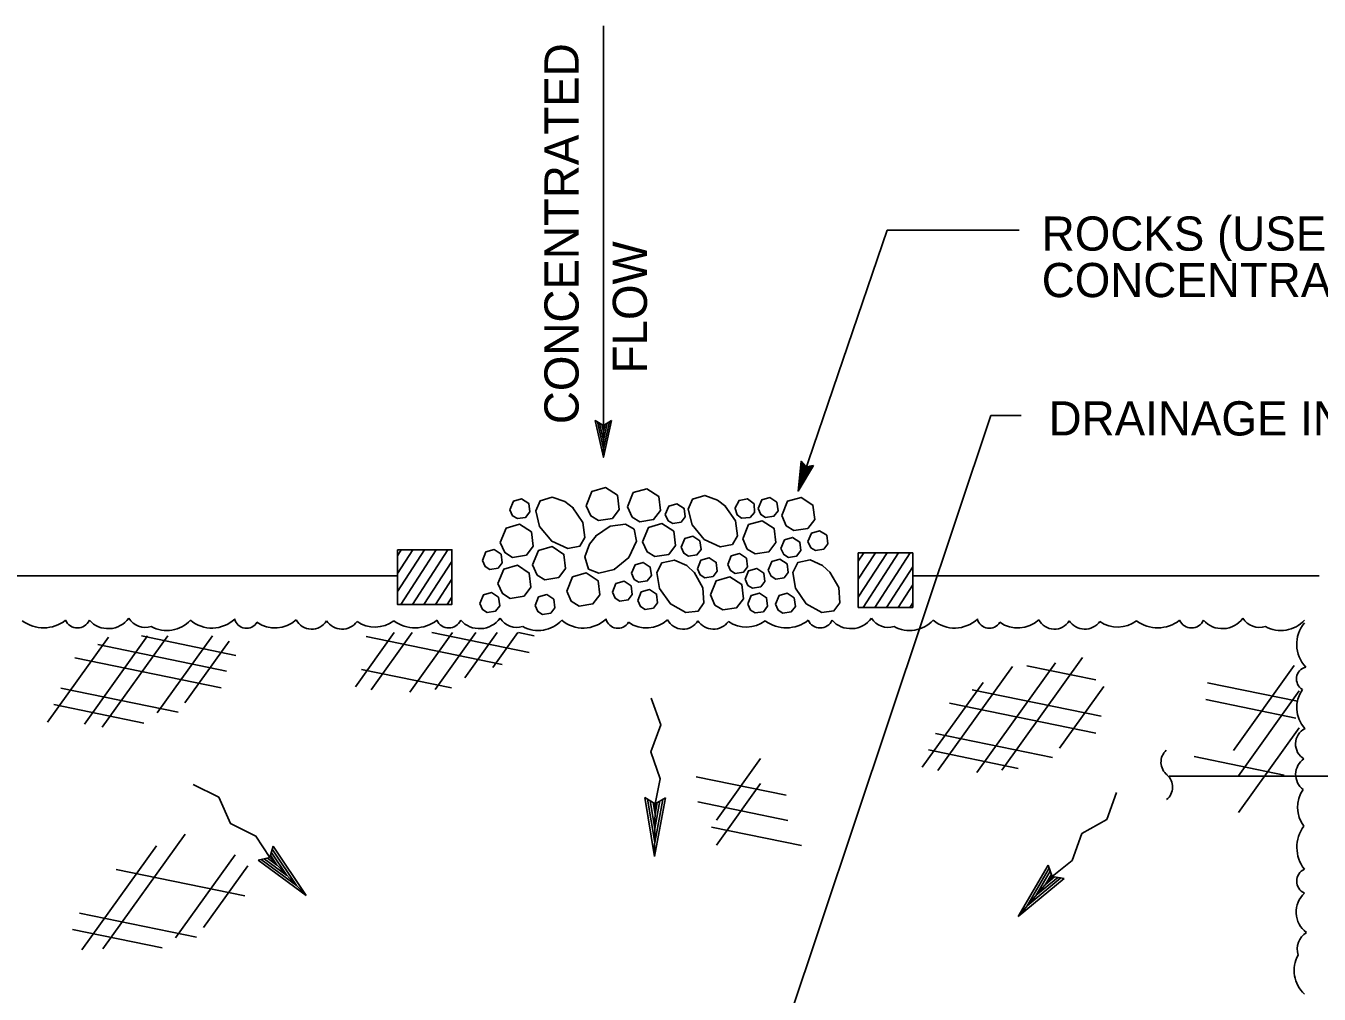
# Model space of a CAD drawing. Extents: x -894 to 866, y -476 to 714.
# Drawn here: x -652.6 to -387.9, y -6 to 192.3 of the extents above; entities that cross this region are included whole.
import ezdxf

# ---------------------------------------------------------------- set-up
doc = ezdxf.new("R2010")
doc.units = 0
for name, color, linetype in [('1 Control', 7, 'Continuous'), ('56 Stage 3 Anno', 7, 'Continuous'), ('57 Undefined', 7, 'Continuous'), ('60 Nongeo Data', 7, 'Continuous')]:
    doc.layers.add(name, color=color, linetype=linetype)

msp = doc.modelspace()

# ---------------------------------------------------------------- linework, layer by layer
at = {"layer": '1 Control'}
for p, q in [((-571.03, 85.02), (-576.59, 76.46)), ((-573.42, 85.02), (-576.59, 80.14)), ((-575.8, 85.02), (-576.59, 83.81)), ((-568.65, 85.02), (-575.9, 73.84)), ((-566.26, 85.02), (-573.52, 73.84)), ((-565.41, 82.65), (-571.14, 73.84)), ((-476.34, 84.4), (-482.23, 75.32)), ((-478.73, 84.4), (-482.23, 79)), ((-481.11, 84.4), (-482.23, 82.67)), ((-473.96, 84.4), (-481.22, 73.22)), ((-471.57, 84.4), (-478.83, 73.22)), ((-471.06, 81.51), (-476.45, 73.22)), ((-565.41, 78.98), (-568.75, 73.84)), ((-471.06, 77.84), (-474.06, 73.22)), ((-565.41, 75.31), (-566.37, 73.84)), ((-471.06, 74.17), (-471.68, 73.22))]:
    msp.add_line(p, q, dxfattribs=at)
for points in [[(-576.59, 85.02), (-565.41, 85.02), (-565.41, 73.84), (-576.59, 73.84)], [(-482.23, 84.4), (-471.06, 84.4), (-471.06, 73.22), (-482.23, 73.22)]]:
    msp.add_lwpolyline(points, close=True, dxfattribs=at)
at = {"layer": '56 Stage 3 Anno'}
for p, q in [((-523.91, 22.23), (-525.93, 34.27)), ((-525.93, 34.27), (-523.82, 33.02)), ((-523.89, 25.11), (-525.37, 33.94)), ((-523.86, 27.96), (-524.8, 33.6)), ((-523.84, 30.88), (-524.23, 33.27)), ((-521.68, 34.23), (-523.91, 22.23)), ((-522.25, 33.91), (-523.89, 25.11)), ((-522.82, 33.58), (-523.86, 27.96)), ((-523.39, 33.26), (-523.84, 30.88)), ((-523.82, 33.02), (-521.68, 34.23)), ((-602.71, 22.01), (-602.03, 24.36)), ((-602.03, 24.36), (-595.26, 14.21)), ((-605.1, 21.43), (-602.71, 22.01)), ((-595.26, 14.21), (-605.1, 21.43)), ((-597.24, 16.28), (-604.46, 21.58)), ((-599.21, 18.35), (-603.82, 21.73)), ((-601.23, 20.46), (-603.18, 21.89)), ((-602.57, 22.47), (-601.23, 20.46)), ((-602.39, 23.1), (-599.21, 18.35)), ((-602.21, 23.74), (-597.24, 16.28)), ((-449.49, 9.89), (-443.36, 20.44)), ((-447.64, 12.08), (-443.14, 19.82)), ((-445.8, 14.26), (-442.92, 19.2)), ((-443.91, 16.49), (-442.7, 18.58)), ((-443.36, 20.44), (-442.53, 18.13)), ((-440.11, 17.7), (-449.49, 9.89)), ((-440.76, 17.81), (-447.64, 12.08)), ((-441.4, 17.93), (-445.8, 14.26)), ((-442.05, 18.04), (-443.91, 16.49)), ((-442.53, 18.13), (-440.11, 17.7))]:
    msp.add_line(p, q, dxfattribs=at)
for points in [[(-524.61, 54.67), (-522.68, 49.15), (-524.71, 43.66), (-522.78, 38.14), (-523.82, 33.02), (-523.91, 22.23)], [(-618.38, 36.96), (-613.14, 34.35), (-610.77, 29), (-605.54, 26.4), (-602.71, 22.01), (-595.26, 14.21)], [(-429.33, 35.3), (-431.36, 29.82), (-436.43, 26.89), (-438.47, 21.4), (-442.53, 18.13), (-449.49, 9.89)]]:
    msp.add_lwpolyline(points, dxfattribs=at)
at = {"layer": '57 Undefined'}
for p, q in [((-534.41, 103.98), (-534.41, 192.33)), ((-494.47, 97.26), (-476.32, 150.49)), ((-476.32, 150.49), (-449.31, 150.49)), ((-536.07, 111.48), (-536.07, 111.48)), ((-532.74, 111.48), (-532.74, 111.48)), ((-502.48, -29.22), (-455.12, 112.53)), ((-455.12, 112.53), (-448.85, 112.53)), ((-534.41, 103.98), (-534.41, 103.98)), ((-493.93, 103.15), (-493.93, 103.15)), ((-491.4, 102.32), (-491.4, 102.32)), ((-494.55, 97.04), (-494.55, 97.04)), ((-418.55, 38.65), (-352.83, 38.65))]:
    msp.add_line(p, q, dxfattribs=at)
for points in [[(-532.74, 111.48), (-534.41, 103.98), (-536.07, 111.48), (-535.63, 111.22), (-534.41, 105.72), (-533.18, 111.22), (-533.62, 110.95), (-534.41, 107.44), (-535.19, 110.95), (-534.74, 110.68), (-534.41, 109.16), (-534.07, 110.69), (-534.41, 110.48), (-536.07, 111.48), (-534.41, 110.48)], [(-491.4, 102.32), (-494.55, 97.04), (-493.93, 103.16), (-493.66, 102.84), (-494.12, 98.36), (-491.8, 102.23), (-492.21, 102.14), (-493.69, 99.66), (-493.39, 102.53), (-493.12, 102.21), (-493.25, 100.97), (-492.61, 102.05), (-492.92, 101.98), (-493.93, 103.16), (-492.92, 101.98)]]:
    msp.add_lwpolyline(points, close=True, dxfattribs=at)
for centre, start, end in [((-416.99, 41.52), 131.7958, 232.6062), ((-421.16, 36.42), 308.6008, 49.4112)]:
    msp.add_arc(centre, 3.27, start, end, dxfattribs=at)
at = {"layer": '60 Nongeo Data'}
for p, q in [((-635.71, 67.14), (-648.18, 49.75)), ((-627.71, 67.39), (-640.66, 49.33)), ((-623.6, 67.39), (-637.01, 48.68)), ((-628.99, 67.39), (-609.63, 63.41)), ((-614.46, 67.39), (-625.77, 51.6)), ((-611.01, 66.33), (-620.06, 53.71)), ((-577.21, 68.07), (-585.17, 56.97)), ((-582.98, 67.26), (-555.1, 61.54)), ((-573.53, 68.07), (-581.95, 56.33)), ((-565.27, 68.07), (-574, 55.9)), ((-569.54, 68.07), (-549.63, 63.99)), ((-560.49, 68.07), (-568.85, 56.42)), ((-556.13, 68.07), (-562.77, 58.82)), ((-551.93, 68.07), (-557.05, 60.93)), ((-551.77, 68.07), (-548.56, 67.42)), ((-637.91, 65.61), (-611.57, 60.2)), ((-642.6, 62.92), (-612.64, 56.77)), ((-450.64, 61.14), (-465.92, 39.83)), ((-441.85, 61.89), (-457.97, 39.41)), ((-436.29, 62.98), (-452.82, 39.92)), ((-447.75, 61.27), (-433.56, 58.36)), ((-392.98, 61.3), (-405.44, 43.91)), ((-583.9, 60.53), (-565.5, 56.75)), ((-645.46, 56.66), (-621.49, 51.74)), ((-456.68, 57.86), (-469.14, 40.48)), ((-458.88, 56.33), (-432.53, 50.92)), ((-431.97, 57.06), (-441.02, 44.43)), ((-410.71, 57.78), (-392.32, 54)), ((-391.95, 56.14), (-404.41, 38.76)), ((-646.9, 53.31), (-628.51, 49.54)), ((-463.56, 53.64), (-433.6, 47.49)), ((-411.06, 54.34), (-392.66, 50.57)), ((-391.95, 48.58), (-404.41, 31.2)), ((-466.42, 47.39), (-442.45, 42.47)), ((-467.87, 44.03), (-449.47, 40.26)), ((-413.47, 42.66), (-395.07, 38.88)), ((-502.21, 42.28), (-511.26, 29.66)), ((-515.38, 38.54), (-496.98, 34.76)), ((-502.21, 37.13), (-511.26, 24.51)), ((-515.04, 33.38), (-496.64, 29.61)), ((-620.03, 26.78), (-636.87, 3.28)), ((-512.28, 28.23), (-493.88, 24.45)), ((-625.89, 24.38), (-641.17, 3.07)), ((-609.8, 22.55), (-621.99, 5.56)), ((-634.13, 19.56), (-607.78, 14.16)), ((-607.22, 20.29), (-616.27, 7.67)), ((-641.67, 10.62), (-617.7, 5.7)), ((-643.12, 7.27), (-624.72, 3.49))]:
    msp.add_line(p, q, dxfattribs=at)
for points in [[(-553.53, 93.24), (-552.82, 94.99), (-551.15, 95.47), (-549.69, 94.52), (-549.47, 92.77), (-550.32, 91.67), (-552.02, 91.41), (-552.98, 91.99), (-553.53, 93.24)], [(-540.68, 93.64), (-538.61, 90.63), (-538.18, 87.54), (-539.22, 85.78), (-541.7, 85.26), (-544.99, 86.81), (-547.46, 89.81), (-548.24, 92.99), (-547.38, 95.07), (-544.87, 95.82), (-542.27, 94.89), (-540.56, 93.52)], [(-537.93, 94.06), (-536.74, 96.97), (-533.95, 97.78), (-531.53, 96.19), (-531.16, 93.28), (-532.57, 91.43), (-535.4, 91), (-537, 91.97), (-537.93, 94.06)], [(-529.48, 93.82), (-528.29, 96.74), (-525.5, 97.54), (-523.08, 95.96), (-522.71, 93.04), (-524.12, 91.2), (-526.95, 90.76), (-528.55, 91.73), (-529.48, 93.82)], [(-509.46, 93.97), (-507.39, 90.97), (-506.96, 87.87), (-508, 86.12), (-510.48, 85.6), (-513.77, 87.15), (-516.24, 90.15), (-517.02, 93.32), (-516.16, 95.41), (-513.66, 96.16), (-511.05, 95.22), (-509.34, 93.86)], [(-507.47, 93.45), (-506.62, 95.14), (-504.91, 95.49), (-503.54, 94.43), (-503.45, 92.67), (-504.38, 91.63), (-506.1, 91.51), (-507.01, 92.16), (-507.46, 93.45)], [(-502.71, 93.48), (-502, 95.23), (-500.33, 95.72), (-498.87, 94.76), (-498.65, 93.02), (-499.5, 91.91), (-501.2, 91.65), (-502.16, 92.23), (-502.71, 93.48)], [(-497.91, 92.04), (-496.72, 94.96), (-493.94, 95.76), (-491.51, 94.18), (-491.15, 91.26), (-492.56, 89.42), (-495.39, 88.98), (-496.99, 89.95), (-497.91, 92.04)], [(-521.73, 92.23), (-521.01, 93.98), (-519.34, 94.46), (-517.89, 93.51), (-517.67, 91.76), (-518.51, 90.65), (-520.21, 90.39), (-521.17, 90.98), (-521.73, 92.23)], [(-555.53, 86.53), (-554.34, 89.45), (-551.56, 90.25), (-549.13, 88.67), (-548.76, 85.75), (-550.18, 83.91), (-553.01, 83.47), (-554.61, 84.44), (-555.53, 86.53)], [(-536, 87.79), (-532.99, 89.86), (-529.9, 90.29), (-528.14, 89.25), (-527.62, 86.77), (-529.18, 83.48), (-532.17, 81.01), (-535.35, 80.23), (-537.44, 81.09), (-538.19, 83.59), (-537.25, 86.2), (-535.88, 87.91)], [(-526.4, 86.68), (-525.2, 89.6), (-522.42, 90.4), (-520, 88.82), (-519.63, 85.9), (-521.04, 84.06), (-523.87, 83.62), (-525.47, 84.59), (-526.39, 86.68)], [(-505.87, 87.26), (-504.68, 90.18), (-501.9, 90.98), (-499.47, 89.4), (-499.11, 86.49), (-500.52, 84.64), (-503.35, 84.21), (-504.95, 85.18), (-505.87, 87.26)], [(-518.47, 85.56), (-517.75, 87.31), (-516.09, 87.79), (-514.63, 86.84), (-514.41, 85.09), (-515.26, 83.99), (-516.96, 83.73), (-517.92, 84.31), (-518.47, 85.56)], [(-498.05, 85.31), (-497.33, 87.06), (-495.66, 87.55), (-494.21, 86.59), (-493.99, 84.85), (-494.84, 83.74), (-496.53, 83.48), (-497.49, 84.06), (-498.05, 85.31)], [(-492.53, 86.71), (-491.81, 88.46), (-490.14, 88.94), (-488.68, 87.99), (-488.47, 86.24), (-489.31, 85.13), (-491.01, 84.87), (-491.97, 85.46), (-492.52, 86.71)], [(-559.16, 82.82), (-558.44, 84.58), (-556.77, 85.06), (-555.32, 84.11), (-555.1, 82.36), (-555.95, 81.25), (-557.64, 80.99), (-558.6, 81.57), (-559.16, 82.83)], [(-548.89, 81.95), (-547.7, 84.86), (-544.92, 85.67), (-542.49, 84.08), (-542.13, 81.17), (-543.54, 79.32), (-546.37, 78.89), (-547.97, 79.86), (-548.89, 81.95)], [(-528.65, 80.22), (-527.93, 81.97), (-526.26, 82.45), (-524.81, 81.5), (-524.59, 79.75), (-525.44, 78.65), (-527.13, 78.38), (-528.09, 78.97), (-528.65, 80.22)], [(-515.84, 80.42), (-514.02, 77.26), (-513.83, 74.14), (-515, 72.47), (-517.51, 72.15), (-520.68, 73.95), (-522.9, 77.13), (-523.44, 80.36), (-522.41, 82.37), (-519.86, 82.92), (-517.34, 81.79), (-515.74, 80.3)], [(-515.15, 81.15), (-514.43, 82.9), (-512.76, 83.38), (-511.31, 82.43), (-511.09, 80.68), (-511.94, 79.57), (-513.63, 79.31), (-514.59, 79.89), (-515.15, 81.15)], [(-508.94, 82.03), (-508.22, 83.78), (-506.55, 84.26), (-505.1, 83.31), (-504.88, 81.56), (-505.72, 80.46), (-507.42, 80.2), (-508.38, 80.78), (-508.94, 82.03)], [(-500.65, 80.86), (-499.93, 82.61), (-498.26, 83.09), (-496.81, 82.14), (-496.59, 80.39), (-497.43, 79.28), (-499.13, 79.02), (-500.09, 79.6), (-500.65, 80.86)], [(-488.04, 80.46), (-486.22, 77.3), (-486.03, 74.18), (-487.2, 72.51), (-489.71, 72.19), (-492.88, 73.99), (-495.1, 77.17), (-495.64, 80.4), (-494.61, 82.41), (-492.06, 82.96), (-489.54, 81.83), (-487.94, 80.33)], [(-664.73, 79.72), (-598.92, 79.72)], [(-598.92, 79.72), (-576.75, 79.72)], [(-555.99, 78.13), (-554.8, 81.05), (-552.02, 81.85), (-549.59, 80.27), (-549.23, 77.36), (-550.64, 75.51), (-553.47, 75.07), (-555.07, 76.05), (-555.99, 78.13)], [(-541.92, 76.56), (-540.72, 79.48), (-537.94, 80.28), (-535.51, 78.69), (-535.15, 75.78), (-536.56, 73.94), (-539.39, 73.5), (-540.99, 74.47), (-541.91, 76.56)], [(-532.18, 81.24), (-532.2, 81.28)], [(-512.49, 75.79), (-511.3, 78.7), (-508.52, 79.51), (-506.09, 77.92), (-505.72, 75.01), (-507.14, 73.16), (-509.97, 72.73), (-511.57, 73.7), (-512.49, 75.79)], [(-505.41, 78.98), (-504.69, 80.73), (-503.02, 81.21), (-501.57, 80.26), (-501.35, 78.51), (-502.2, 77.41), (-503.89, 77.14), (-504.85, 77.73), (-505.41, 78.98)], [(-471.06, 79.72), (-456.24, 79.72)], [(-456.24, 79.72), (-387.88, 79.72)], [(-532.55, 76.35), (-531.83, 78.09), (-530.16, 78.58), (-528.7, 77.63), (-528.49, 75.88), (-529.33, 74.77), (-531.03, 74.51), (-531.99, 75.09), (-532.54, 76.34)], [(-527.36, 74.66), (-526.64, 76.41), (-524.97, 76.89), (-523.52, 75.94), (-523.3, 74.19), (-524.15, 73.08), (-525.85, 72.82), (-526.8, 73.41), (-527.36, 74.66)], [(-559.69, 74.03), (-558.97, 75.78), (-557.3, 76.26), (-555.85, 75.31), (-555.63, 73.57), (-556.47, 72.46), (-558.17, 72.2), (-559.13, 72.78), (-559.69, 74.03)], [(-548.4, 73.62), (-547.68, 75.37), (-546.01, 75.85), (-544.56, 74.9), (-544.34, 73.15), (-545.18, 72.05), (-546.88, 71.79), (-547.84, 72.37), (-548.4, 73.62)], [(-504.85, 73.93), (-504.14, 75.67), (-502.47, 76.16), (-501.01, 75.21), (-500.79, 73.46), (-501.64, 72.35), (-503.34, 72.09), (-504.3, 72.67), (-504.85, 73.92)], [(-499.16, 73.9), (-498.44, 75.65), (-496.77, 76.13), (-495.32, 75.18), (-495.1, 73.43), (-495.95, 72.32), (-497.64, 72.06), (-498.6, 72.65), (-499.16, 73.9)]]:
    msp.add_lwpolyline(points, dxfattribs=at)
for centre, radius, start, end in [((-649.01, 76.34), 7.3, 233.3979, 307.9353), ((-642.08, 71.7), 2.68, 204.5196, 335.4804), ((-635.78, 74.08), 5.21, 222.1292, 323.705), ((-628.16, 73.16), 4.04, 212.3474, 287.3796), ((-623.78, 75.12), 6.63, 241.3634, 316.8458), ((-614.56, 75.8), 6.81, 229.9986, 313.3536), ((-607.47, 71.46), 2.5, 194.0578, 329.3233), ((-601.63, 75.36), 6.36, 234.5002, 312.8354), ((-594.14, 72.31), 3.55, 207.0211, 329.1913), ((-587.9, 72.61), 3.83, 213.6905, 323.3403), ((-581.19, 75.66), 6.46, 235.656, 306.6973), ((-572.98, 76.34), 7.3, 233.3979, 307.9353), ((-566.06, 71.7), 2.68, 204.5196, 335.4804), ((-559.75, 74.08), 5.21, 222.1292, 323.705), ((-552.14, 73.16), 4.04, 212.3474, 287.3796), ((-547.75, 75.12), 6.63, 241.3634, 316.8458), ((-538.54, 75.8), 6.81, 229.9986, 313.3536), ((-531.44, 71.46), 2.5, 194.0578, 329.3233), ((-525.6, 75.36), 6.36, 234.5002, 312.8354), ((-518.11, 72.31), 3.55, 207.0211, 329.1913), ((-511.88, 72.61), 3.83, 213.6905, 323.3403), ((-505.16, 75.66), 6.46, 235.656, 306.6973), ((-496.95, 76.34), 7.3, 233.3979, 307.9353), ((-490.03, 71.7), 2.68, 204.5196, 335.4804), ((-483.73, 74.08), 5.21, 222.1292, 323.705), ((-476.11, 73.16), 4.04, 212.3474, 287.3796), ((-471.73, 75.12), 6.63, 241.3634, 316.8458), ((-462.51, 75.8), 6.81, 229.9986, 313.3536), ((-455.41, 71.46), 2.5, 194.0578, 329.3233), ((-449.57, 75.36), 6.36, 234.5002, 312.8354), ((-442.09, 72.31), 3.55, 207.0211, 329.1913), ((-435.85, 72.61), 3.83, 213.6905, 323.3403), ((-429.13, 75.66), 6.46, 235.656, 306.6973), ((-420.93, 76.34), 7.3, 233.3979, 307.9353), ((-414, 71.7), 2.68, 204.5196, 335.4804), ((-407.7, 74.08), 5.21, 222.1292, 323.705), ((-400.08, 73.16), 4.04, 212.3474, 287.3796), ((-395.7, 75.12), 6.63, 241.3634, 316.8458), ((-385.67, 65.67), 6.81, 139.9986, 223.3536), ((-390.02, 58.57), 2.5, 104.0578, 239.3233), ((-386.12, 52.73), 6.36, 144.5002, 222.8354), ((-389.16, 45.24), 3.55, 117.0211, 239.1913), ((-388.86, 39), 3.83, 123.6905, 233.3403), ((-385.82, 32.29), 6.46, 145.656, 216.6973), ((-385.14, 24.08), 7.3, 143.3979, 217.9353), ((-389.78, 17.16), 2.68, 114.5196, 245.4804), ((-387.39, 10.85), 5.21, 132.1292, 233.705), ((-388.32, 3.24), 4.04, 122.3474, 197.3796), ((-386.36, -1.15), 6.63, 151.3634, 226.8458)]:
    msp.add_arc(centre, radius, start, end, dxfattribs=at)

# ---------------------------------------------------------------- texts
at = {"layer": '57 Undefined'}
for s, p in [('CONCENTRATED', (-539.48, 110.76)), ('    FLOW', (-525.48, 110.76))]:
    msp.add_text(s, height=7, rotation=90, dxfattribs=at).set_placement(p)
for s, p in [('ROCKS (USE FOR', (-444.67, 146.29)), ('CONCENTRATED FLOW)', (-444.67, 136.77)), ('DRAINAGE INLET', (-443.26, 108.44))]:
    msp.add_text(s, height=7, dxfattribs=at).set_placement(p)

doc.saveas('drawing.dxf')
